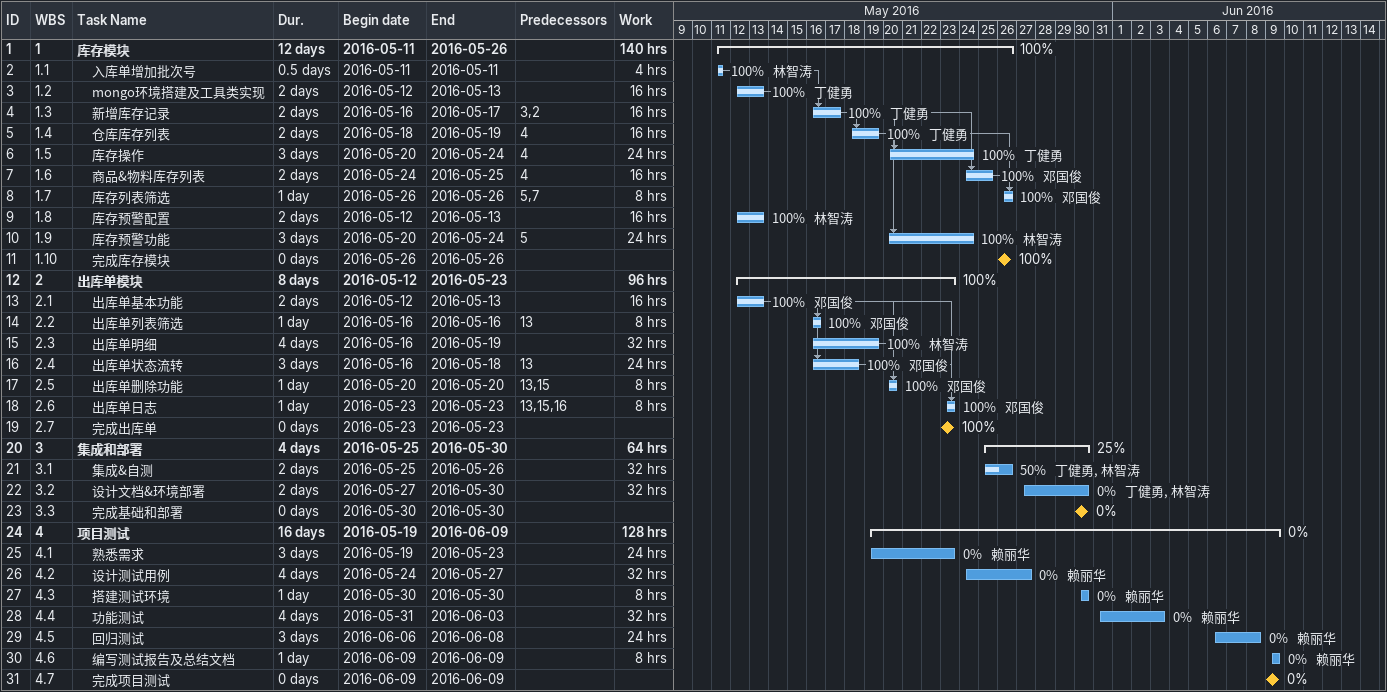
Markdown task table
| ID | WBS | Task | Duration | Start | Finish | Predecessors | Resources | % complete | Work (h) |
|---|---|---|---|---|---|---|---|---|---|
| 1 | 1 | **库存模块** | 12d | 2016-05-11 | 2016-05-26 |  |  | 100 | 140 |
| 2 | 1.1 | 入库单增加批次号 | 0.5d | 2016-05-11 | 2016-05-11 |  | 林智涛 | 100 | 4 |
| 3 | 1.2 | mongo环境搭建及工具类实现 | 2d | 2016-05-12 | 2016-05-13 |  | 丁健勇 | 100 | 16 |
| 4 | 1.3 | 新增库存记录 | 2d | 2016-05-16 | 2016-05-17 | 3, 2 | 丁健勇 | 100 | 16 |
| 5 | 1.4 | 仓库库存列表 | 2d | 2016-05-18 | 2016-05-19 | 4 | 丁健勇 | 100 | 16 |
| 6 | 1.5 | 库存操作 | 3d | 2016-05-20 | 2016-05-24 | 4 | 丁健勇 | 100 | 24 |
| 7 | 1.6 | 商品&物料库存列表 | 2d | 2016-05-24 | 2016-05-25 | 4 | 邓国俊 | 100 | 16 |
| 8 | 1.7 | 库存列表筛选 | 1d | 2016-05-26 | 2016-05-26 | 5, 7 | 邓国俊 | 100 | 8 |
| 9 | 1.8 | 库存预警配置 | 2d | 2016-05-12 | 2016-05-13 |  | 林智涛 | 100 | 16 |
| 10 | 1.9 | 库存预警功能 | 3d | 2016-05-20 | 2016-05-24 | 5 | 林智涛 | 100 | 24 |
| 11 | 1.10 | 完成库存模块 | 0d | 2016-05-26 | 2016-05-26 |  |  | 100 |  |
| 12 | 2 | **出库单模块** | 8d | 2016-05-12 | 2016-05-23 |  |  | 100 | 96 |
| 13 | 2.1 | 出库单基本功能 | 2d | 2016-05-12 | 2016-05-13 |  | 邓国俊 | 100 | 16 |
| 14 | 2.2 | 出库单列表筛选 | 1d | 2016-05-16 | 2016-05-16 | 13 | 邓国俊 | 100 | 8 |
| 15 | 2.3 | 出库单明细 | 4d | 2016-05-16 | 2016-05-19 |  | 林智涛 | 100 | 32 |
| 16 | 2.4 | 出库单状态流转 | 3d | 2016-05-16 | 2016-05-18 | 13 | 邓国俊 | 100 | 24 |
| 17 | 2.5 | 出库单删除功能 | 1d | 2016-05-20 | 2016-05-20 | 13, 15 | 邓国俊 | 100 | 8 |
| 18 | 2.6 | 出库单日志 | 1d | 2016-05-23 | 2016-05-23 | 13, 15, 16 | 邓国俊 | 100 | 8 |
| 19 | 2.7 | 完成出库单 | 0d | 2016-05-23 | 2016-05-23 |  |  | 100 |  |
| 20 | 3 | **集成和部署** | 4d | 2016-05-25 | 2016-05-30 |  |  | 25 | 64 |
| 21 | 3.1 | 集成&自测 | 2d | 2016-05-25 | 2016-05-26 |  | 丁健勇, 林智涛 | 50 | 32 |
| 22 | 3.2 | 设计文档&环境部署 | 2d | 2016-05-27 | 2016-05-30 |  | 丁健勇, 林智涛 | 0 | 32 |
| 23 | 3.3 | 完成基础和部署 | 0d | 2016-05-30 | 2016-05-30 |  |  | 0 |  |
| 24 | 4 | **项目测试** | 16d | 2016-05-19 | 2016-06-09 |  |  | 0 | 128 |
| 25 | 4.1 | 熟悉需求 | 3d | 2016-05-19 | 2016-05-23 |  | 赖丽华 | 0 | 24 |
| 26 | 4.2 | 设计测试用例 | 4d | 2016-05-24 | 2016-05-27 |  | 赖丽华 | 0 | 32 |
| 27 | 4.3 | 搭建测试环境 | 1d | 2016-05-30 | 2016-05-30 |  | 赖丽华 | 0 | 8 |
| 28 | 4.4 | 功能测试 | 4d | 2016-05-31 | 2016-06-03 |  | 赖丽华 | 0 | 32 |
| 29 | 4.5 | 回归测试 | 3d | 2016-06-06 | 2016-06-08 |  | 赖丽华 | 0 | 24 |
| 30 | 4.6 | 编写测试报告及总结文档 | 1d | 2016-06-09 | 2016-06-09 |  | 赖丽华 | 0 | 8 |
| 31 | 4.7 | 完成项目测试 | 0d | 2016-06-09 | 2016-06-09 |  |  | 0 |  |
